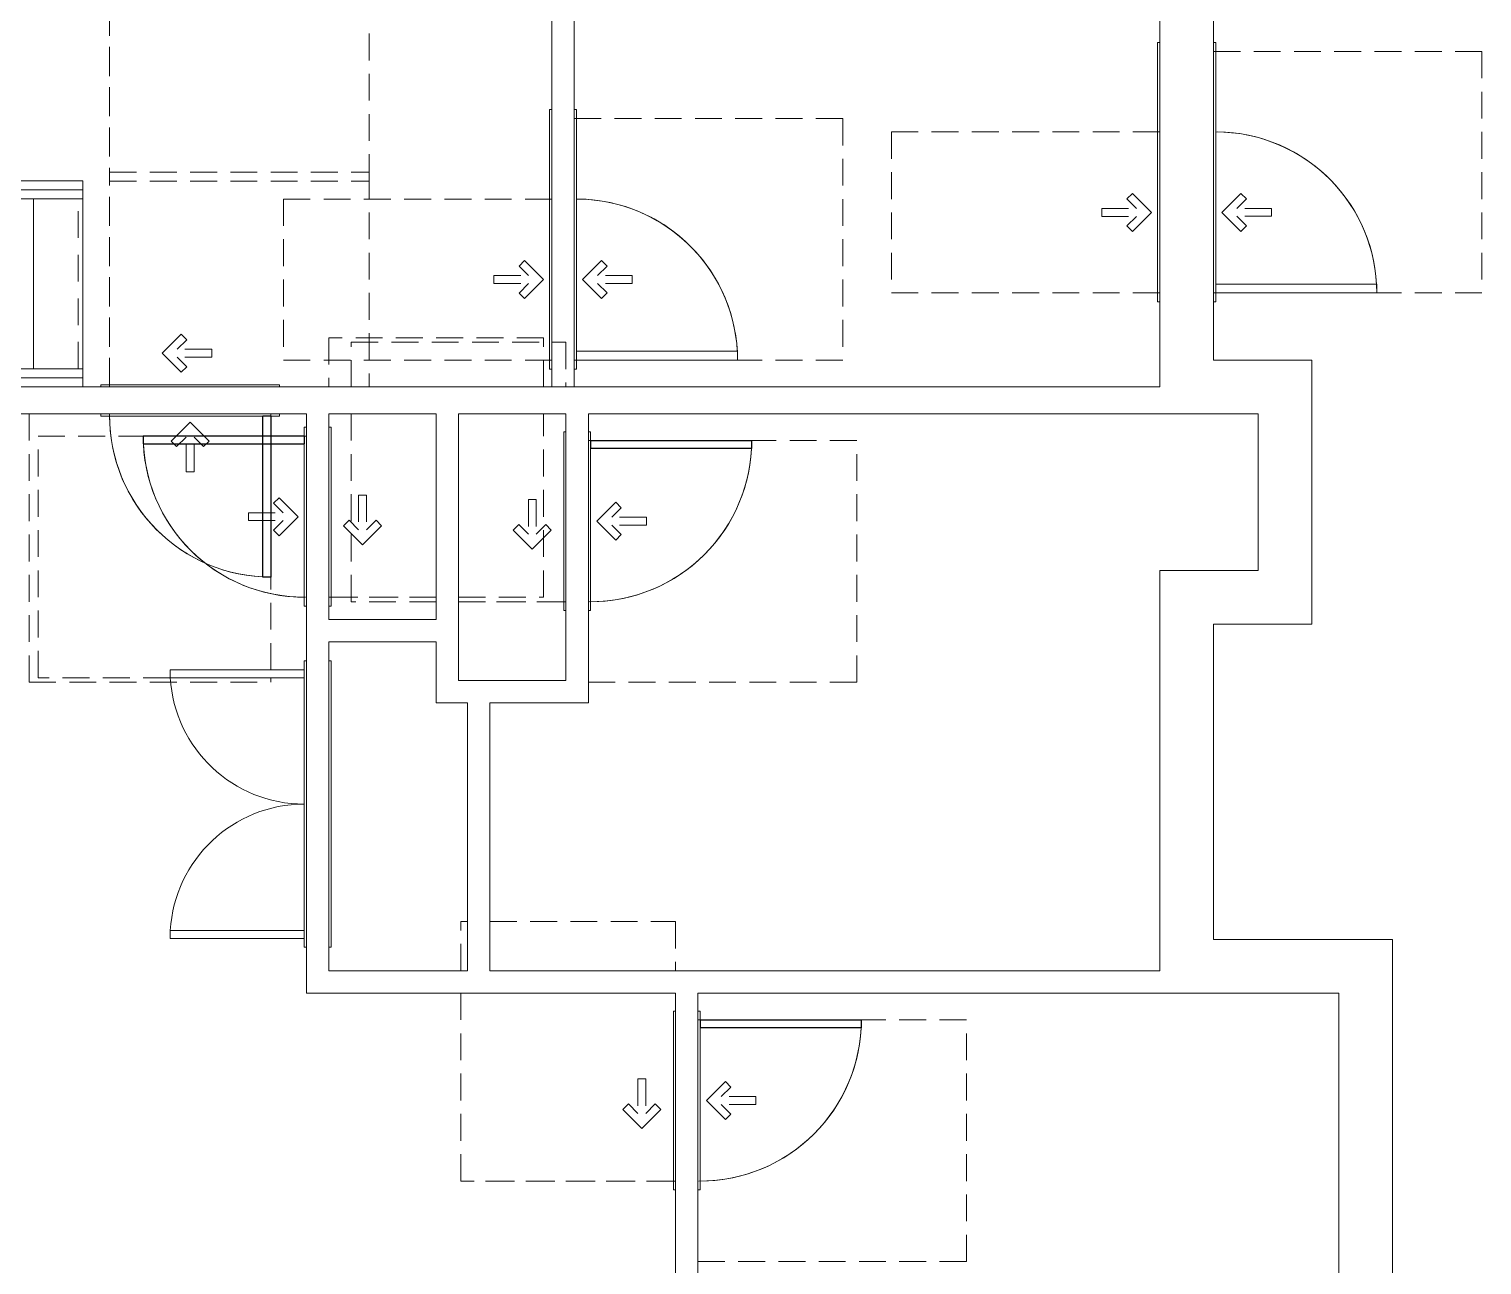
# Model space of a CAD drawing. Header units: inches. Extents: x -1352 to 84, y -1419 to 116.
# Drawn here: x -610.1 to -285.4, y -719.4 to -443.1 of the extents above; entities that cross this region are included whole.
import ezdxf

# ---------------------------------------------------------------- set-up
doc = ezdxf.new("R2010")
doc.units = ezdxf.units.IN
doc.header["$MEASUREMENT"] = 0
doc.linetypes.add('ADA Clearance', pattern=[9, 6, -3])
doc.linetypes.add('Overhead', pattern=[9.75, 6, -3.75])
for name, color, linetype, lineweight in [('A-DOOR', 31, 'Continuous', 15), ('A-DOOR-FRAM', 31, 'Continuous', 9), ('A-FLOR-HRAL', 11, 'Continuous', 9), ('A-WALL', 113, 'Continuous', 15), ('I-WALL', 2, 'Continuous', 15), ('S-STRS', 31, 'Continuous', 9)]:
    doc.layers.add(name, color=color, linetype=linetype, lineweight=lineweight)

# ---------------------------------------------------------------- blocks, each defined once
blk = doc.blocks.new('Door-Single_CE_ - HM Door-2_ HM Frame-V5-ROOF')
at = {"layer": 'A-DOOR', "linetype": 'ADA Clearance', "lineweight": 9}
for p, q in [((-18, 50.5), (24, 50.5)), ((-18, 3), (-18, 50.5)), ((29, 50.5), (40, 50.5)), ((40, 50.5), (40, 49)), ((40, 44), (40, 2.5)), ((-2.02, 14.28), (-6.26, 10.04)), ((-0.78, 13.04), (-2.91, 10.91)), ((-0.78, 13.04), (-2.02, 14.28)), ((-2.02, 5.79), (-6.26, 10.04)), ((4.84, 10.91), (-2.91, 10.91)), ((4.84, 10.91), (4.84, 9.16)), ((4.84, 9.16), (-2.91, 9.16)), ((-0.78, 7.03), (-2.91, 9.16)), ((-0.78, 7.03), (-2.02, 5.79)), ((40, 2.5), (29, 2.5)), ((-36, -2.5), (-36, -62.5)), ((18, -62.5), (18, -3)), ((-4.26, -8.62), (-0.02, -4.37)), ((4.22, -8.62), (-0.02, -4.37)), ((-3.02, -9.85), (-4.26, -8.62)), ((-3.02, -9.85), (-0.89, -7.72)), ((-0.89, -15.47), (-0.89, -7.72)), ((0.86, -15.47), (0.86, -7.72)), ((2.99, -9.85), (0.86, -7.72)), ((2.99, -9.85), (4.22, -8.62)), ((0.86, -15.47), (-0.89, -15.47)), ((-36, -62.5), (18, -62.5))]:
    blk.add_line(p, q, dxfattribs=at)
at = {"layer": 'A-DOOR'}
for p, q in [((16.25, -39), (16.25, -3)), ((18, -3), (18, -39)), ((18, -39), (16.25, -39))]:
    blk.add_line(p, q, dxfattribs=at)
at = {"layer": 'A-DOOR', "lineweight": 25}
for p, q in [((16.25, -39), (16.25, -3)), ((18, -3), (18, -39)), ((18, -39), (16.25, -39))]:
    blk.add_line(p, q, dxfattribs=at)
at = {"layer": 'A-DOOR', "lineweight": 9}
blk.add_arc((18, -3), 36, 180.0012, 270, dxfattribs=at)
blk.add_arc((18, -3), 36, 180.0012, 270, dxfattribs=at)
blk.add_arc((18, -3), 36, 180.0012, 270, dxfattribs=at)
blk.add_arc((18, -3), 36, 180.0012, 270, dxfattribs=at)
blk = doc.blocks.new('Door-Single_CE_ - HM Door-2_ HM Frame-V6-ROOF')
at = {"layer": 'A-DOOR', "linetype": 'ADA Clearance', "lineweight": 9}
for p, q in [((-18, 50.5), (24, 50.5)), ((-18, 31.5), (-18, 50.5)), ((30, 50.5), (40, 50.5)), ((40, 50.5), (40, 6.15)), ((-18, 3), (-18, 26.5)), ((-2.02, 14.28), (-6.26, 10.04)), ((-0.78, 13.04), (-2.91, 10.91)), ((-0.78, 13.04), (-2.02, 14.28)), ((-2.02, 5.79), (-6.26, 10.04)), ((4.84, 10.91), (-2.91, 10.91)), ((4.84, 10.91), (4.84, 9.16)), ((4.84, 9.16), (-2.91, 9.16)), ((-0.78, 7.03), (-2.91, 9.16)), ((-0.78, 7.03), (-2.02, 5.79)), ((-36, -2.5), (-36, -62.5)), ((18, -62.5), (18, -3)), ((-4.26, -8.62), (-0.02, -4.37)), ((4.22, -8.62), (-0.02, -4.37)), ((-3.02, -9.85), (-4.26, -8.62)), ((-3.02, -9.85), (-0.89, -7.72)), ((-0.89, -15.47), (-0.89, -7.72)), ((0.86, -15.47), (0.86, -7.72)), ((2.99, -9.85), (0.86, -7.72)), ((2.99, -9.85), (4.22, -8.62)), ((0.86, -15.47), (-0.89, -15.47)), ((-36, -62.5), (18, -62.5))]:
    blk.add_line(p, q, dxfattribs=at)
at = {"layer": 'A-DOOR'}
for p, q in [((16.25, -39), (16.25, -3)), ((18, -3), (18, -39)), ((18, -39), (16.25, -39))]:
    blk.add_line(p, q, dxfattribs=at)
at = {"layer": 'A-DOOR', "lineweight": 25}
for p, q in [((16.25, -39), (16.25, -3)), ((18, -3), (18, -39)), ((18, -39), (16.25, -39))]:
    blk.add_line(p, q, dxfattribs=at)
at = {"layer": 'A-DOOR', "lineweight": 9}
blk.add_arc((18, -3), 36, 180.0012, 270, dxfattribs=at)
blk.add_arc((18, -3), 36, 180.0012, 270, dxfattribs=at)
blk.add_arc((18, -3), 36, 180.0012, 270, dxfattribs=at)
blk.add_arc((18, -3), 36, 180.0012, 270, dxfattribs=at)
blk = doc.blocks.new('Door-Single_CE_ - HM Door-2_ HM Frame-V7-ROOF')
at = {"layer": 'A-DOOR', "linetype": 'ADA Clearance', "lineweight": 9}
for p, q in [((-36, 62.5), (18, 62.5)), ((-36, 33), (-36, 62.5)), ((18, 62.5), (18, 3)), ((-0.89, 15.47), (-0.89, 7.72)), ((0.86, 15.47), (-0.89, 15.47)), ((0.86, 15.47), (0.86, 7.72)), ((-3.02, 9.85), (-4.26, 8.62)), ((-3.02, 9.85), (-0.89, 7.72)), ((2.99, 9.85), (0.86, 7.72)), ((2.99, 9.85), (4.22, 8.62)), ((-4.26, 8.62), (-0.02, 4.37)), ((4.22, 8.62), (-0.02, 4.37)), ((-18, -3), (-18, -26.5)), ((40, -2.5), (29, -2.5)), ((40, -50.5), (40, -2.5)), ((-2.02, -5.79), (-6.26, -10.04)), ((-0.78, -7.03), (-2.02, -5.79)), ((-0.78, -7.03), (-2.91, -9.16)), ((4.84, -9.16), (-2.91, -9.16)), ((4.84, -10.91), (4.84, -9.16)), ((-2.02, -14.28), (-6.26, -10.04)), ((4.84, -10.91), (-2.91, -10.91)), ((-0.78, -13.04), (-2.91, -10.91)), ((-0.78, -13.04), (-2.02, -14.28)), ((-18, -31.5), (-18, -50.5)), ((-18, -50.5), (23, -50.5)), ((29, -50.5), (40, -50.5))]:
    blk.add_line(p, q, dxfattribs=at)
at = {"layer": 'A-DOOR'}
for p, q in [((18, 39), (16.25, 39)), ((16.25, 39), (16.25, 3)), ((18, 3), (18, 39))]:
    blk.add_line(p, q, dxfattribs=at)
at = {"layer": 'A-DOOR', "lineweight": 25}
for p, q in [((18, 39), (16.25, 39)), ((16.25, 39), (16.25, 3)), ((18, 3), (18, 39))]:
    blk.add_line(p, q, dxfattribs=at)
at = {"layer": 'A-DOOR', "lineweight": 9}
blk.add_arc((18, 3), 36, 90, 179.9988, dxfattribs=at)
blk.add_arc((18, 3), 36, 90, 179.9988, dxfattribs=at)
blk.add_arc((18, 3), 36, 90, 179.9988, dxfattribs=at)
blk.add_arc((18, 3), 36, 90, 179.9988, dxfattribs=at)
blk = doc.blocks.new('Door-Double_CE_ - WD Door-2_ HM Frame-5154994-ROOF')
at = {"layer": 'A-DOOR', "lineweight": 9}
for centre, start, end in [((-30, 3), 0.0014, 86.6602), ((30, 3), 93.3538, 179.9986)]:
    blk.add_arc(centre, 30, start, end, dxfattribs=at)
blk = doc.blocks.new('Door-Single_CE_ - HM Door-2_ HM Frame-V8-ROOF')
at = {"layer": 'A-DOOR', "linetype": 'ADA Clearance', "lineweight": 9}
for p, q in [((-18, 51), (40, 51)), ((-18, 3.5), (-18, 51)), ((40, 51), (40, 3)), ((-2.02, 14.78), (-6.26, 10.54)), ((-0.78, 13.54), (-2.91, 11.41)), ((-0.78, 13.54), (-2.02, 14.78)), ((-2.02, 6.29), (-6.26, 10.54)), ((4.84, 11.41), (-2.91, 11.41)), ((4.84, 11.41), (4.84, 9.66)), ((4.84, 9.66), (-2.91, 9.66)), ((-0.78, 7.53), (-2.91, 9.66)), ((-0.78, 7.53), (-2.02, 6.29)), ((-36, -3), (-36, -63)), ((-4.26, -9.12), (-0.02, -4.87)), ((4.22, -9.12), (-0.02, -4.87)), ((18, -60.25), (18, -3.5)), ((-3.02, -10.35), (-4.26, -9.12)), ((-3.02, -10.35), (-0.89, -8.22)), ((-0.89, -15.97), (-0.89, -8.22)), ((0.86, -15.97), (0.86, -8.22)), ((2.99, -10.35), (0.86, -8.22)), ((2.99, -10.35), (4.22, -9.12)), ((0.86, -15.97), (-0.89, -15.97)), ((-36, -63), (18, -63)), ((18, -63), (18, -62))]:
    blk.add_line(p, q, dxfattribs=at)
at = {"layer": 'A-DOOR'}
for p, q in [((16.25, -39.5), (16.25, -3.5)), ((18, -3.5), (18, -39.5)), ((18, -39.5), (16.25, -39.5))]:
    blk.add_line(p, q, dxfattribs=at)
at = {"layer": 'A-DOOR', "lineweight": 25}
for p, q in [((16.25, -39.5), (16.25, -3.5)), ((18, -3.5), (18, -39.5)), ((18, -39.5), (16.25, -39.5))]:
    blk.add_line(p, q, dxfattribs=at)
at = {"layer": 'A-DOOR', "lineweight": 9}
blk.add_arc((18, -3.5), 36, 180.0012, 270, dxfattribs=at)
blk.add_arc((18, -3.5), 36, 180.0012, 270, dxfattribs=at)
blk.add_arc((18, -3.5), 36, 180.0012, 270, dxfattribs=at)
blk.add_arc((18, -3.5), 36, 180.0012, 270, dxfattribs=at)
blk = doc.blocks.new('Door-Single_CE_ - HM Door-2_ HM Frame-V22-ROOF')
at = {"layer": 'A-DOOR', "linetype": 'ADA Clearance', "lineweight": 9}
for p, q in [((-36, 63), (18, 63)), ((-36, 3), (-36, 63)), ((18, 63), (18, 62)), ((18, 60.25), (18, 3.5)), ((-0.89, 15.97), (-0.89, 8.22)), ((0.86, 15.97), (-0.89, 15.97)), ((0.86, 15.97), (0.86, 8.22)), ((-3.02, 10.35), (-4.26, 9.12)), ((-3.02, 10.35), (-0.89, 8.22)), ((2.99, 10.35), (0.86, 8.22)), ((2.99, 10.35), (4.22, 9.12)), ((-4.26, 9.12), (-0.02, 4.87)), ((4.22, 9.12), (-0.02, 4.87)), ((40, -51), (40, -3)), ((-18, -3.5), (-18, -51)), ((-2.02, -6.29), (-6.26, -10.54)), ((-0.78, -7.53), (-2.02, -6.29)), ((-0.78, -7.53), (-2.91, -9.66)), ((4.84, -9.66), (-2.91, -9.66)), ((4.84, -11.41), (4.84, -9.66)), ((-2.02, -14.78), (-6.26, -10.54)), ((4.84, -11.41), (-2.91, -11.41)), ((-0.78, -13.54), (-2.91, -11.41)), ((-0.78, -13.54), (-2.02, -14.78)), ((-18, -51), (40, -51))]:
    blk.add_line(p, q, dxfattribs=at)
at = {"layer": 'A-DOOR'}
for p, q in [((18, 39.5), (16.25, 39.5)), ((16.25, 39.5), (16.25, 3.5)), ((18, 3.5), (18, 39.5))]:
    blk.add_line(p, q, dxfattribs=at)
at = {"layer": 'A-DOOR', "lineweight": 25}
for p, q in [((18, 39.5), (16.25, 39.5)), ((16.25, 39.5), (16.25, 3.5)), ((18, 3.5), (18, 39.5))]:
    blk.add_line(p, q, dxfattribs=at)
at = {"layer": 'A-DOOR', "lineweight": 9}
blk.add_arc((18, 3.5), 36, 90, 179.9988, dxfattribs=at)
blk.add_arc((18, 3.5), 36, 90, 179.9988, dxfattribs=at)
blk.add_arc((18, 3.5), 36, 90, 179.9988, dxfattribs=at)
blk.add_arc((18, 3.5), 36, 90, 179.9988, dxfattribs=at)
blk = doc.blocks.new('Door-Single-Sidelite_CE_ - WD Door-2_ HM Frame-Sidelite-V28-ROOF')
at = {"layer": 'A-DOOR', "linetype": 'ADA Clearance', "lineweight": 9}
for p, q in [((-36, 62.5), (18, 62.5)), ((-36, 2.5), (-36, 62.5)), ((18, 62.5), (18, 39)), ((-0.89, 15.47), (-0.89, 7.72)), ((0.86, 15.47), (-0.89, 15.47)), ((0.86, 15.47), (0.86, 7.72)), ((-3.02, 9.85), (-4.26, 8.62)), ((-3.02, 9.85), (-0.89, 7.72)), ((2.99, 9.85), (0.86, 7.72)), ((2.99, 9.85), (4.22, 8.62)), ((-4.26, 8.62), (-0.02, 4.37)), ((4.22, 8.62), (-0.02, 4.37)), ((18, 3), (18, 2.5)), ((-18, -2.5), (-18, -62.5)), ((18, -62.5), (18, -2.5)), ((-4.24, -8.62), (0, -4.37)), ((4.24, -8.62), (0, -4.37)), ((-3.01, -9.85), (-4.24, -8.62)), ((-3.01, -9.85), (-0.88, -7.72)), ((-0.88, -15.47), (-0.88, -7.72)), ((0.87, -15.47), (0.87, -7.72)), ((3.01, -9.85), (0.87, -7.72)), ((3.01, -9.85), (4.24, -8.62)), ((0.87, -15.47), (-0.88, -15.47)), ((-18, -62.5), (18, -62.5))]:
    blk.add_line(p, q, dxfattribs=at)
at = {"layer": 'A-DOOR'}
for p, q in [((18, 39), (16, 39)), ((16, 39), (16, 3)), ((18, 3), (18, 39)), ((16, 3), (18, 3))]:
    blk.add_line(p, q, dxfattribs=at)
at = {"layer": 'A-DOOR', "lineweight": 9}
for start, end in [(90, 179.5), (93.1923, 179.9988)]:
    blk.add_arc((18, 3), 36, start, end, dxfattribs=at)
at = {"layer": 'A-DOOR-FRAM'}
for p, q in [((-38, 3), (16, 3)), ((-38, 2.5), (-38, 3)), ((18, 3), (20, 3)), ((20, 3), (20, 2.5)), ((-38, -3), (-38, -2.5)), ((20, -3), (-38, -3)), ((20, -2.5), (20, -3))]:
    blk.add_line(p, q, dxfattribs=at)
blk = doc.blocks.new('Door-Single-Sidelite_CE_ - WD Door-2_ HM Frame-Sidelite-5154986-ROOF')
at = {"layer": 'A-DOOR', "linetype": 'ADA Clearance', "lineweight": 9}
for p, q in [((-36, 66), (18, 66)), ((-36, 6), (-36, 66)), ((18, 66), (18, 42.5)), ((-0.89, 18.97), (-0.89, 11.22)), ((0.86, 18.97), (-0.89, 18.97)), ((0.86, 18.97), (0.86, 11.22)), ((-3.02, 13.35), (-4.26, 12.12)), ((-3.02, 13.35), (-0.89, 11.22)), ((2.99, 13.35), (0.86, 11.22)), ((2.99, 13.35), (4.22, 12.12)), ((-4.26, 12.12), (-0.02, 7.87)), ((4.22, 12.12), (-0.02, 7.87)), ((18, 6.5), (18, 6)), ((-18, -6), (-18, -66)), ((18, -66), (18, -6)), ((-4.24, -12.12), (0, -7.87)), ((4.24, -12.12), (0, -7.87)), ((-3.01, -13.35), (-4.24, -12.12)), ((-3.01, -13.35), (-0.88, -11.22)), ((-0.88, -18.97), (-0.88, -11.22)), ((0.87, -18.97), (0.87, -11.22)), ((3.01, -13.35), (0.87, -11.22)), ((3.01, -13.35), (4.24, -12.12)), ((0.87, -18.97), (-0.88, -18.97)), ((-18, -66), (18, -66))]:
    blk.add_line(p, q, dxfattribs=at)
at = {"layer": 'A-DOOR'}
for p, q in [((18, 42.5), (16, 42.5)), ((16, 42.5), (16, 6.5)), ((18, 6.5), (18, 42.5)), ((16, 6.5), (18, 6.5))]:
    blk.add_line(p, q, dxfattribs=at)
at = {"layer": 'A-DOOR', "lineweight": 9}
for start, end in [(90, 179.5), (93.1923, 179.9988)]:
    blk.add_arc((18, 6.5), 36, start, end, dxfattribs=at)
at = {"layer": 'A-DOOR-FRAM'}
for p, q in [((-38, 6.5), (16, 6.5)), ((-38, 6), (-38, 6.5)), ((18, 6.5), (20, 6.5)), ((20, 6.5), (20, 6)), ((-38, -6.5), (-38, -6)), ((20, -6), (20, -6.5)), ((20, -6.5), (-38, -6.5))]:
    blk.add_line(p, q, dxfattribs=at)
blk = doc.blocks.new('Door-Single_CE_ - HM Door-2_ HM Frame-V29-ROOF')
at = {"layer": 'A-DOOR', "linetype": 'ADA Clearance', "lineweight": 9}
for p, q in [((-18, 50.5), (24, 50.5)), ((-18, 31.5), (-18, 50.5)), ((30, 50.5), (40, 50.5)), ((40, 50.5), (40, 2.5)), ((-18, 3), (-18, 26.5)), ((-2.02, 14.28), (-6.26, 10.04)), ((-0.78, 13.04), (-2.91, 10.91)), ((-0.78, 13.04), (-2.02, 14.28)), ((-2.02, 5.79), (-6.26, 10.04)), ((4.84, 10.91), (-2.91, 10.91)), ((4.84, 10.91), (4.84, 9.16)), ((4.84, 9.16), (-2.91, 9.16)), ((-0.78, 7.03), (-2.91, 9.16)), ((-0.78, 7.03), (-2.02, 5.79)), ((40, 2.5), (30, 2.5)), ((-36, -2.5), (-36, -62.5)), ((18, -62.5), (18, -3)), ((-4.26, -8.62), (-0.02, -4.37)), ((4.22, -8.62), (-0.02, -4.37)), ((-3.02, -9.85), (-4.26, -8.62)), ((-3.02, -9.85), (-0.89, -7.72)), ((-0.89, -15.47), (-0.89, -7.72)), ((0.86, -15.47), (0.86, -7.72)), ((2.99, -9.85), (0.86, -7.72)), ((2.99, -9.85), (4.22, -8.62)), ((0.86, -15.47), (-0.89, -15.47)), ((-36, -62.5), (18, -62.5))]:
    blk.add_line(p, q, dxfattribs=at)
at = {"layer": 'A-DOOR'}
for p, q in [((16.25, -39), (16.25, -3)), ((18, -3), (18, -39)), ((18, -39), (16.25, -39))]:
    blk.add_line(p, q, dxfattribs=at)
at = {"layer": 'A-DOOR', "lineweight": 25}
for p, q in [((16.25, -39), (16.25, -3)), ((18, -3), (18, -39)), ((18, -39), (16.25, -39))]:
    blk.add_line(p, q, dxfattribs=at)
at = {"layer": 'A-DOOR', "lineweight": 9}
blk.add_arc((18, -3), 36, 180.0012, 270, dxfattribs=at)
blk.add_arc((18, -3), 36, 180.0012, 270, dxfattribs=at)
blk.add_arc((18, -3), 36, 180.0012, 270, dxfattribs=at)
blk.add_arc((18, -3), 36, 180.0012, 270, dxfattribs=at)
blk = doc.blocks.new('Door-Single_CE_ - HM Door-2_ HM Frame-V43-ROOF')
at = {"layer": 'A-DOOR', "linetype": 'ADA Clearance', "lineweight": 9}
for p, q in [((-18, 50.5), (24, 50.5)), ((-18, 2.5), (-18, 50.5)), ((29, 50.5), (40, 50.5)), ((40, 50.5), (40, 49)), ((40, 44), (40, 2.5)), ((-2.02, 14.28), (-6.26, 10.04)), ((-0.78, 13.04), (-2.91, 10.91)), ((-0.78, 13.04), (-2.02, 14.28)), ((-2.02, 5.79), (-6.26, 10.04)), ((4.84, 10.91), (-2.91, 10.91)), ((4.84, 10.91), (4.84, 9.16)), ((4.84, 9.16), (-2.91, 9.16)), ((-0.78, 7.03), (-2.91, 9.16)), ((-0.78, 7.03), (-2.02, 5.79)), ((40, 2.5), (29, 2.5)), ((-36, -2.5), (-36, -62.5)), ((18, -62.5), (18, -2.5)), ((-4.26, -8.62), (-0.02, -4.37)), ((4.22, -8.62), (-0.02, -4.37)), ((-3.02, -9.85), (-4.26, -8.62)), ((-3.02, -9.85), (-0.89, -7.72)), ((-0.89, -15.47), (-0.89, -7.72)), ((0.86, -15.47), (0.86, -7.72)), ((2.99, -9.85), (0.86, -7.72)), ((2.99, -9.85), (4.22, -8.62)), ((0.86, -15.47), (-0.89, -15.47)), ((-36, -62.5), (18, -62.5))]:
    blk.add_line(p, q, dxfattribs=at)
at = {"layer": 'A-DOOR'}
for p, q in [((16.25, -39), (16.25, -3)), ((16.25, -3), (18, -3)), ((18, -3), (18, -39)), ((18, -39), (16.25, -39))]:
    blk.add_line(p, q, dxfattribs=at)
at = {"layer": 'A-DOOR', "lineweight": 25}
for p, q in [((16.25, -39), (16.25, -3)), ((18, -3), (16.25, -3)), ((18, -3), (18, -39)), ((18, -39), (16.25, -39))]:
    blk.add_line(p, q, dxfattribs=at)
at = {"layer": 'A-DOOR', "lineweight": 9}
for start in [179.5, 179.5, 179.5, 180.0012]:
    blk.add_arc((18, -3), 36, start, 270, dxfattribs=at)
at = {"layer": 'A-DOOR-FRAM'}
for p, q in [((-20, 3), (20, 3)), ((-20, 2.5), (-20, 3)), ((20, 3), (20, 2.5)), ((-20, -3), (-20, -2.5)), ((20, -3), (-20, -3)), ((20, -2.5), (20, -3))]:
    blk.add_line(p, q, dxfattribs=at)
blk = doc.blocks.new('Door-Single_CE_ - HM Door-2_ HM Frame-V44-ROOF')
at = {"layer": 'A-DOOR', "linetype": 'ADA Clearance', "lineweight": 9}
for p, q in [((-18, 50.5), (24, 50.5)), ((-18, 31.5), (-18, 50.5)), ((30, 50.5), (40, 50.5)), ((40, 50.5), (40, 2.5)), ((-18, 2.5), (-18, 26.5)), ((-2.02, 14.28), (-6.26, 10.04)), ((-0.78, 13.04), (-2.91, 10.91)), ((-0.78, 13.04), (-2.02, 14.28)), ((-2.02, 5.79), (-6.26, 10.04)), ((4.84, 10.91), (-2.91, 10.91)), ((4.84, 10.91), (4.84, 9.16)), ((4.84, 9.16), (-2.91, 9.16)), ((-0.78, 7.03), (-2.91, 9.16)), ((-0.78, 7.03), (-2.02, 5.79)), ((40, 2.5), (30, 2.5)), ((-36, -2.5), (-36, -62.5)), ((18, -62.5), (18, -2.5)), ((-4.26, -8.62), (-0.02, -4.37)), ((4.22, -8.62), (-0.02, -4.37)), ((-3.02, -9.85), (-4.26, -8.62)), ((-3.02, -9.85), (-0.89, -7.72)), ((-0.89, -15.47), (-0.89, -7.72)), ((0.86, -15.47), (0.86, -7.72)), ((2.99, -9.85), (0.86, -7.72)), ((2.99, -9.85), (4.22, -8.62)), ((0.86, -15.47), (-0.89, -15.47)), ((-36, -62.5), (18, -62.5))]:
    blk.add_line(p, q, dxfattribs=at)
at = {"layer": 'A-DOOR'}
for p, q in [((16.25, -39), (16.25, -3)), ((16.25, -3), (18, -3)), ((18, -3), (18, -39)), ((18, -39), (16.25, -39))]:
    blk.add_line(p, q, dxfattribs=at)
at = {"layer": 'A-DOOR', "lineweight": 25}
for p, q in [((16.25, -39), (16.25, -3)), ((18, -3), (16.25, -3)), ((18, -3), (18, -39)), ((18, -39), (16.25, -39))]:
    blk.add_line(p, q, dxfattribs=at)
at = {"layer": 'A-DOOR', "lineweight": 9}
for start in [179.5, 179.5, 179.5, 180.0012]:
    blk.add_arc((18, -3), 36, start, 270, dxfattribs=at)
at = {"layer": 'A-DOOR-FRAM'}
for p, q in [((-20, 3), (20, 3)), ((-20, 2.5), (-20, 3)), ((20, 3), (20, 2.5)), ((-20, -3), (-20, -2.5)), ((20, -3), (-20, -3)), ((20, -2.5), (20, -3))]:
    blk.add_line(p, q, dxfattribs=at)
blk = doc.blocks.new('Door-Single_CE_ - HM Door-2_ HM Frame-V45-ROOF')
at = {"layer": 'A-DOOR', "linetype": 'ADA Clearance', "lineweight": 9}
for p, q in [((-36, 62.5), (18, 62.5)), ((-36, 33), (-36, 62.5)), ((18, 62.5), (18, 2.5)), ((-0.89, 15.47), (-0.89, 7.72)), ((0.86, 15.47), (-0.89, 15.47)), ((0.86, 15.47), (0.86, 7.72)), ((-3.02, 9.85), (-4.26, 8.62)), ((-3.02, 9.85), (-0.89, 7.72)), ((2.99, 9.85), (0.86, 7.72)), ((2.99, 9.85), (4.22, 8.62)), ((-4.26, 8.62), (-0.02, 4.37)), ((4.22, 8.62), (-0.02, 4.37)), ((-18, -2.5), (-18, -26.5)), ((40, -2.5), (29, -2.5)), ((40, -50.5), (40, -2.5)), ((-2.02, -5.79), (-6.26, -10.04)), ((-0.78, -7.03), (-2.02, -5.79)), ((-0.78, -7.03), (-2.91, -9.16)), ((4.84, -9.16), (-2.91, -9.16)), ((4.84, -10.91), (4.84, -9.16)), ((-2.02, -14.28), (-6.26, -10.04)), ((4.84, -10.91), (-2.91, -10.91)), ((-0.78, -13.04), (-2.91, -10.91)), ((-0.78, -13.04), (-2.02, -14.28)), ((-18, -31.5), (-18, -50.5)), ((-18, -50.5), (23, -50.5)), ((29, -50.5), (40, -50.5))]:
    blk.add_line(p, q, dxfattribs=at)
at = {"layer": 'A-DOOR'}
for p, q in [((18, 39), (16.25, 39)), ((16.25, 39), (16.25, 3)), ((18, 3), (18, 39)), ((16.25, 3), (18, 3))]:
    blk.add_line(p, q, dxfattribs=at)
at = {"layer": 'A-DOOR', "lineweight": 25}
for p, q in [((18, 39), (16.25, 39)), ((16.25, 39), (16.25, 3)), ((18, 3), (18, 39)), ((18, 3), (16.25, 3))]:
    blk.add_line(p, q, dxfattribs=at)
at = {"layer": 'A-DOOR', "lineweight": 9}
for end in [179.9988, 180.5, 180.5, 180.5]:
    blk.add_arc((18, 3), 36, 90, end, dxfattribs=at)
at = {"layer": 'A-DOOR-FRAM'}
for p, q in [((-20, 3), (20, 3)), ((-20, 2.5), (-20, 3)), ((20, 3), (20, 2.5)), ((-20, -3), (-20, -2.5)), ((20, -3), (-20, -3)), ((20, -2.5), (20, -3))]:
    blk.add_line(p, q, dxfattribs=at)
blk = doc.blocks.new('Door-Double_CE_ - WD Door-2_ HM Frame-V46-ROOF')
at = {"layer": 'A-DOOR'}
for p, q in [((-28.25, 33), (-30, 33)), ((-30, 33), (-30, 3)), ((-28.25, 3), (-28.25, 33)), ((30, 33), (28.25, 33)), ((28.25, 33), (28.25, 3)), ((30, 3), (30, 33)), ((-30, 3), (-28.25, 3)), ((28.25, 3), (30, 3))]:
    blk.add_line(p, q, dxfattribs=at)
at = {"layer": 'A-DOOR', "lineweight": 9}
for centre, start, end in [((-30, 3), 0.0014, 86.6602), ((30, 3), 93.3538, 179.9986)]:
    blk.add_arc(centre, 30, start, end, dxfattribs=at)
at = {"layer": 'A-DOOR-FRAM'}
for p, q in [((-32, 3), (-30, 3)), ((-32, 2.5), (-32, 3)), ((-28.25, 3), (28.25, 3)), ((30, 3), (32, 3)), ((32, 3), (32, 2.5)), ((-32, -3), (-32, -2.5)), ((32, -3), (-32, -3)), ((32, -2.5), (32, -3))]:
    blk.add_line(p, q, dxfattribs=at)
blk = doc.blocks.new('Door-Single_CE_ - HM Door-2_ HM Frame-V47-ROOF')
at = {"layer": 'A-DOOR', "linetype": 'ADA Clearance', "lineweight": 9}
for p, q in [((-18, 51), (40, 51)), ((-18, 3), (-18, 51)), ((40, 51), (40, 3)), ((-2.02, 14.78), (-6.26, 10.54)), ((-0.78, 13.54), (-2.91, 11.41)), ((-0.78, 13.54), (-2.02, 14.78)), ((-2.02, 6.29), (-6.26, 10.54)), ((4.84, 11.41), (-2.91, 11.41)), ((4.84, 11.41), (4.84, 9.66)), ((4.84, 9.66), (-2.91, 9.66)), ((-0.78, 7.53), (-2.91, 9.66)), ((-0.78, 7.53), (-2.02, 6.29)), ((-36, -3), (-36, -63)), ((18, -60.25), (18, -3)), ((-4.26, -9.12), (-0.02, -4.87)), ((4.22, -9.12), (-0.02, -4.87)), ((-3.02, -10.35), (-4.26, -9.12)), ((-3.02, -10.35), (-0.89, -8.22)), ((-0.89, -15.97), (-0.89, -8.22)), ((0.86, -15.97), (0.86, -8.22)), ((2.99, -10.35), (0.86, -8.22)), ((2.99, -10.35), (4.22, -9.12)), ((0.86, -15.97), (-0.89, -15.97)), ((-36, -63), (18, -63)), ((18, -63), (18, -62))]:
    blk.add_line(p, q, dxfattribs=at)
at = {"layer": 'A-DOOR'}
for p, q in [((16.25, -39.5), (16.25, -3.5)), ((16.25, -3.5), (18, -3.5)), ((18, -3.5), (18, -39.5)), ((18, -39.5), (16.25, -39.5))]:
    blk.add_line(p, q, dxfattribs=at)
at = {"layer": 'A-DOOR', "lineweight": 25}
for p, q in [((16.25, -39.5), (16.25, -3.5)), ((18, -3.5), (16.25, -3.5)), ((18, -3.5), (18, -39.5)), ((18, -39.5), (16.25, -39.5))]:
    blk.add_line(p, q, dxfattribs=at)
at = {"layer": 'A-DOOR', "lineweight": 9}
for start in [179.5, 179.5, 179.5, 180.0012]:
    blk.add_arc((18, -3.5), 36, start, 270, dxfattribs=at)
at = {"layer": 'A-DOOR-FRAM'}
for p, q in [((-20, 3.5), (20, 3.5)), ((-20, 3), (-20, 3.5)), ((20, 3.5), (20, 3)), ((-20, -3.5), (-20, -3)), ((20, -3), (20, -3.5)), ((20, -3.5), (-20, -3.5))]:
    blk.add_line(p, q, dxfattribs=at)
blk = doc.blocks.new('Door-Single_CE_ - HM Door-2_ HM Frame-V62-ROOF')
at = {"layer": 'A-DOOR', "linetype": 'ADA Clearance', "lineweight": 9}
for p, q in [((-36, 63), (18, 63)), ((-36, 3), (-36, 63)), ((18, 63), (18, 62)), ((18, 60.25), (18, 3)), ((-0.89, 15.97), (-0.89, 8.22)), ((0.86, 15.97), (-0.89, 15.97)), ((0.86, 15.97), (0.86, 8.22)), ((-3.02, 10.35), (-4.26, 9.12)), ((-3.02, 10.35), (-0.89, 8.22)), ((2.99, 10.35), (0.86, 8.22)), ((2.99, 10.35), (4.22, 9.12)), ((-4.26, 9.12), (-0.02, 4.87)), ((4.22, 9.12), (-0.02, 4.87)), ((-18, -3), (-18, -51)), ((40, -51), (40, -3)), ((-2.02, -6.29), (-6.26, -10.54)), ((-0.78, -7.53), (-2.02, -6.29)), ((-0.78, -7.53), (-2.91, -9.66)), ((4.84, -9.66), (-2.91, -9.66)), ((4.84, -11.41), (4.84, -9.66)), ((-2.02, -14.78), (-6.26, -10.54)), ((4.84, -11.41), (-2.91, -11.41)), ((-0.78, -13.54), (-2.91, -11.41)), ((-0.78, -13.54), (-2.02, -14.78)), ((-18, -51), (40, -51))]:
    blk.add_line(p, q, dxfattribs=at)
at = {"layer": 'A-DOOR'}
for p, q in [((18, 39.5), (16.25, 39.5)), ((16.25, 39.5), (16.25, 3.5)), ((18, 3.5), (18, 39.5)), ((16.25, 3.5), (18, 3.5))]:
    blk.add_line(p, q, dxfattribs=at)
at = {"layer": 'A-DOOR', "lineweight": 25}
for p, q in [((18, 39.5), (16.25, 39.5)), ((16.25, 39.5), (16.25, 3.5)), ((18, 3.5), (18, 39.5)), ((18, 3.5), (16.25, 3.5))]:
    blk.add_line(p, q, dxfattribs=at)
at = {"layer": 'A-DOOR', "lineweight": 9}
for end in [179.9988, 180.5, 180.5, 180.5]:
    blk.add_arc((18, 3.5), 36, 90, end, dxfattribs=at)
at = {"layer": 'A-DOOR-FRAM'}
for p, q in [((-20, 3.5), (20, 3.5)), ((-20, 3), (-20, 3.5)), ((20, 3.5), (20, 3)), ((-20, -3.5), (-20, -3)), ((20, -3), (20, -3.5)), ((20, -3.5), (-20, -3.5))]:
    blk.add_line(p, q, dxfattribs=at)
blk = doc.blocks.new('Railing - Railing-5154659-ROOF')
at = {"layer": 'A-FLOR-HRAL'}
for p, q in [((-774.11, -481.09), (-774.11, -479.09)), ((-598.11, -479.09), (-774.11, -479.09)), ((-598.11, -479.09), (-598.11, -481.09)), ((-598.11, -481.09), (-774.11, -481.09))]:
    blk.add_line(p, q, dxfattribs=at)
blk = doc.blocks.new('Railing - Railing-5154663-ROOF')
at = {"layer": 'A-FLOR-HRAL'}
for p, q in [((-774.11, -521.09), (-774.11, -519.09)), ((-598.11, -519.09), (-774.11, -519.09)), ((-598.11, -519.09), (-598.11, -521.09)), ((-598.11, -521.09), (-774.11, -521.09))]:
    blk.add_line(p, q, dxfattribs=at)

msp = doc.modelspace()

# ---------------------------------------------------------------- linework, layer by layer
at = {"layer": 'A-WALL'}
for p, q in [((-357.36, -523.14), (-357.36, -429.14)), ((-345.36, -436.14), (-345.36, -517.14)), ((-345.36, -517.14), (-323.36, -517.14)), ((-323.36, -517.14), (-323.36, -576.14)), ((-861.86, -523.14), (-357.36, -523.14)), ((-548.09, -529.14), (-687.61, -529.14)), ((-519.09, -529.14), (-543.09, -529.14)), ((-490.09, -529.14), (-514.09, -529.14)), ((-335.36, -529.14), (-485.09, -529.14)), ((-335.36, -564.14), (-335.36, -529.14)), ((-357.36, -564.14), (-335.36, -564.14)), ((-357.36, -653.64), (-357.36, -564.14)), ((-323.36, -576.14), (-345.36, -576.14)), ((-345.36, -576.14), (-345.36, -646.64)), ((-345.36, -646.64), (-305.36, -646.64)), ((-305.36, -646.64), (-305.36, -944.14)), ((-317.36, -658.64), (-357.36, -658.64)), ((-317.36, -780.14), (-317.36, -658.64))]:
    msp.add_line(p, q, dxfattribs=at)
at = {"layer": 'I-WALL'}
for p, q in [((-493.24, -523.14), (-493.24, -429.14)), ((-488.24, -429.14), (-488.24, -523.14)), ((-548.09, -658.64), (-548.09, -529.14)), ((-543.09, -529.14), (-543.09, -575.14)), ((-519.09, -575.14), (-519.09, -529.14)), ((-514.09, -529.14), (-514.09, -588.78)), ((-490.09, -588.78), (-490.09, -529.14)), ((-485.09, -529.14), (-485.09, -593.78)), ((-543.09, -575.14), (-519.09, -575.14)), ((-543.09, -580.14), (-543.09, -653.64)), ((-519.09, -580.14), (-543.09, -580.14)), ((-519.09, -593.78), (-519.09, -580.14)), ((-514.09, -588.78), (-490.09, -588.78)), ((-512.09, -593.78), (-519.09, -593.78)), ((-512.09, -653.64), (-512.09, -593.78)), ((-485.09, -593.78), (-507.09, -593.78)), ((-507.09, -593.78), (-507.09, -653.64)), ((-543.09, -653.64), (-512.09, -653.64)), ((-507.09, -653.64), (-357.36, -653.64)), ((-465.59, -658.64), (-548.09, -658.64)), ((-465.59, -721.14), (-465.59, -658.64)), ((-460.59, -658.64), (-460.59, -721.14)), ((-357.36, -658.64), (-460.59, -658.64))]:
    msp.add_line(p, q, dxfattribs=at)
at = {"layer": 'S-STRS'}
for p, q in [((-598.11, -477.09), (-774.11, -477.09)), ((-598.11, -479.09), (-598.11, -477.09)), ((-609.11, -519.09), (-609.11, -481.09)), ((-598.11, -519.09), (-598.11, -481.09)), ((-598.11, -523.09), (-598.11, -521.09)), ((-598.11, -523.09), (-774.11, -523.09))]:
    msp.add_line(p, q, dxfattribs=at)
at = {"layer": 'S-STRS', "linetype": 'Overhead'}
msp.add_line((-599.11, -519.09), (-599.11, -481.09), dxfattribs=at)

# ---------------------------------------------------------------- block references
at = {"layer": 'A-DOOR', "lineweight": 9}
for name, p in [('Door-Single_CE_ - HM Door-2_ HM Frame-V22-ROOF', (-574.09, -426.14)), ('Door-Single_CE_ - HM Door-2_ HM Frame-V22-ROOF', (-574.09, -426.14)), ('Door-Single_CE_ - HM Door-2_ HM Frame-V62-ROOF', (-574.09, -426.14)), ('Door-Single_CE_ - HM Door-2_ HM Frame-V8-ROOF', (-574.09, -526.14)), ('Door-Single_CE_ - HM Door-2_ HM Frame-V8-ROOF', (-574.09, -526.14)), ('Door-Single_CE_ - HM Door-2_ HM Frame-V47-ROOF', (-574.09, -526.14))]:
    msp.add_blockref(name, p, dxfattribs=at)
for name, p, rotation in [('Door-Single-Sidelite_CE_ - WD Door-2_ HM Frame-Sidelite-5154986-ROOF', (-351.36, -484.14), 269.9999999999999), ('Door-Single-Sidelite_CE_ - WD Door-2_ HM Frame-Sidelite-V28-ROOF', (-490.74, -499.14), 269.9999999999997), ('Door-Single_CE_ - HM Door-2_ HM Frame-V7-ROOF', (-545.59, -552.14), 89.99999999999972), ('Door-Single_CE_ - HM Door-2_ HM Frame-V7-ROOF', (-545.59, -552.14), 89.99999999999972), ('Door-Single_CE_ - HM Door-2_ HM Frame-V45-ROOF', (-545.59, -552.14), 89.99999999999972), ('Door-Single_CE_ - HM Door-2_ HM Frame-V6-ROOF', (-487.59, -553.14), 89.99999999999991), ('Door-Single_CE_ - HM Door-2_ HM Frame-V29-ROOF', (-487.59, -553.14), 89.99999999999991), ('Door-Single_CE_ - HM Door-2_ HM Frame-V44-ROOF', (-487.59, -553.14), 89.99999999999991), ('Door-Single_CE_ - HM Door-2_ HM Frame-V5-ROOF', (-463.09, -682.64), 89.99999999999969), ('Door-Single_CE_ - HM Door-2_ HM Frame-V5-ROOF', (-463.09, -682.64), 89.99999999999969), ('Door-Single_CE_ - HM Door-2_ HM Frame-V43-ROOF', (-463.09, -682.64), 89.99999999999969)]:
    msp.add_blockref(name, p, dxfattribs=dict(at, rotation=rotation))
at = {"layer": 'A-DOOR', "rotation": 89.99999999999972}
for name in ['Door-Double_CE_ - WD Door-2_ HM Frame-V46-ROOF', 'Door-Double_CE_ - WD Door-2_ HM Frame-5154994-ROOF', 'Door-Double_CE_ - WD Door-2_ HM Frame-5154994-ROOF']:
    msp.add_blockref(name, (-545.59, -616.39), dxfattribs=at)
at = {"layer": 'A-FLOR-HRAL'}
for name in ['Railing - Railing-5154659-ROOF', 'Railing - Railing-5154663-ROOF']:
    msp.add_blockref(name, (0, 0), dxfattribs=at)

doc.saveas('drawing.dxf')
